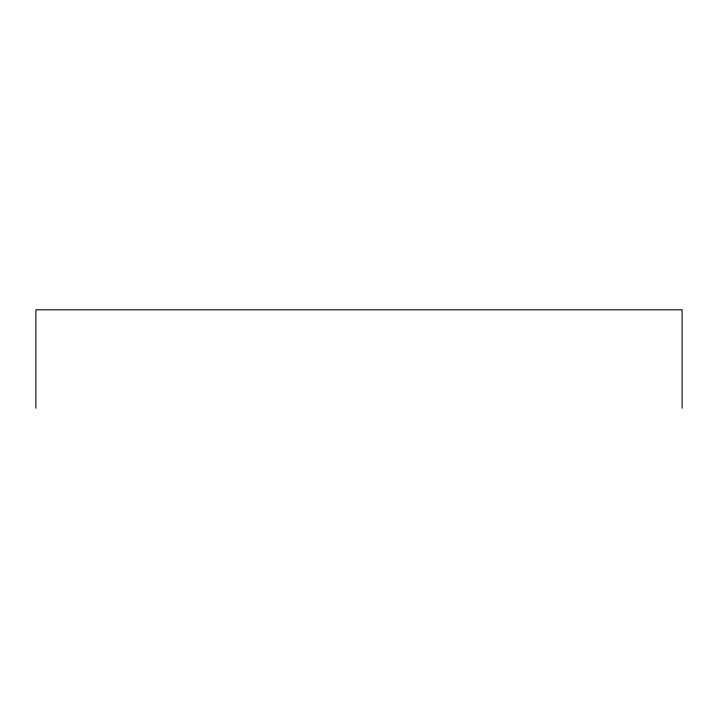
<?xml version="1.0" encoding="UTF-8"?>
<svg xmlns="http://www.w3.org/2000/svg" width="718" height="718" viewBox="0 0 718 718"><rect width="100%" height="100%" fill="white"/><g stroke="black" fill="none" stroke-linecap="round" stroke-linejoin="round"><path stroke-width="1.08" d="M682.1 408.192L682.1 309.808L35.9 309.808L35.9 408.192"/></g></svg>
